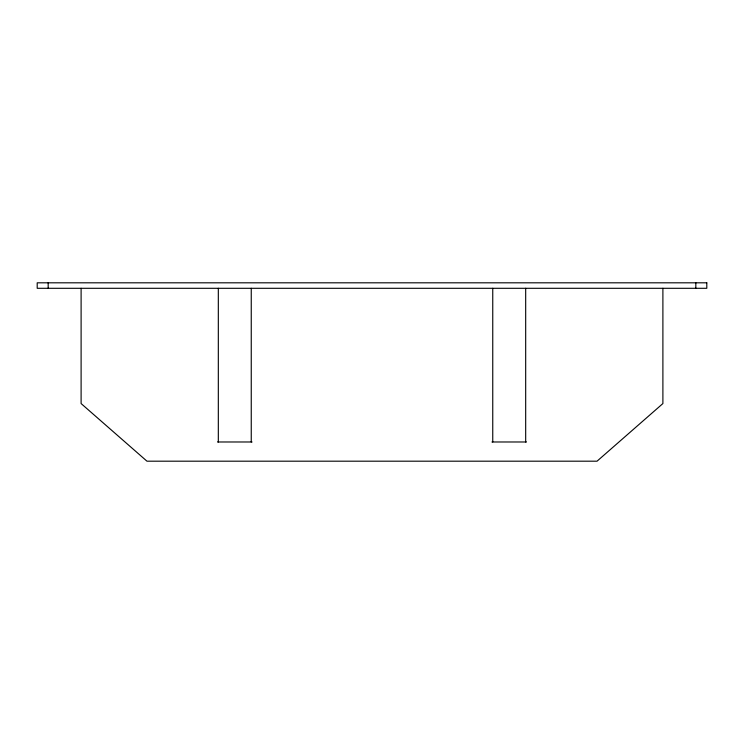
<?xml version="1.0" encoding="UTF-8"?>
<svg xmlns="http://www.w3.org/2000/svg" width="744" height="744" viewBox="0 0 744 744"><rect width="100%" height="100%" fill="white"/><g stroke="black" fill="none" stroke-linecap="round" stroke-linejoin="round"><path stroke-width="1.12" d="M217.518 441.983L252.058 441.983M491.942 441.983L526.482 441.983M695.826 282.813L695.826 288.3M662.895 288.3L662.895 403.555L597.032 461.187L146.968 461.187L81.105 403.555L81.105 288.3M525.683 288.3L525.683 441.983M492.751 288.3L492.751 441.983M251.249 288.3L251.249 441.983M218.318 288.3L218.318 441.983M48.174 282.813L48.174 288.3M706.8 282.813L37.2 282.813L37.2 288.3L706.8 288.3L706.8 282.813"/></g></svg>
